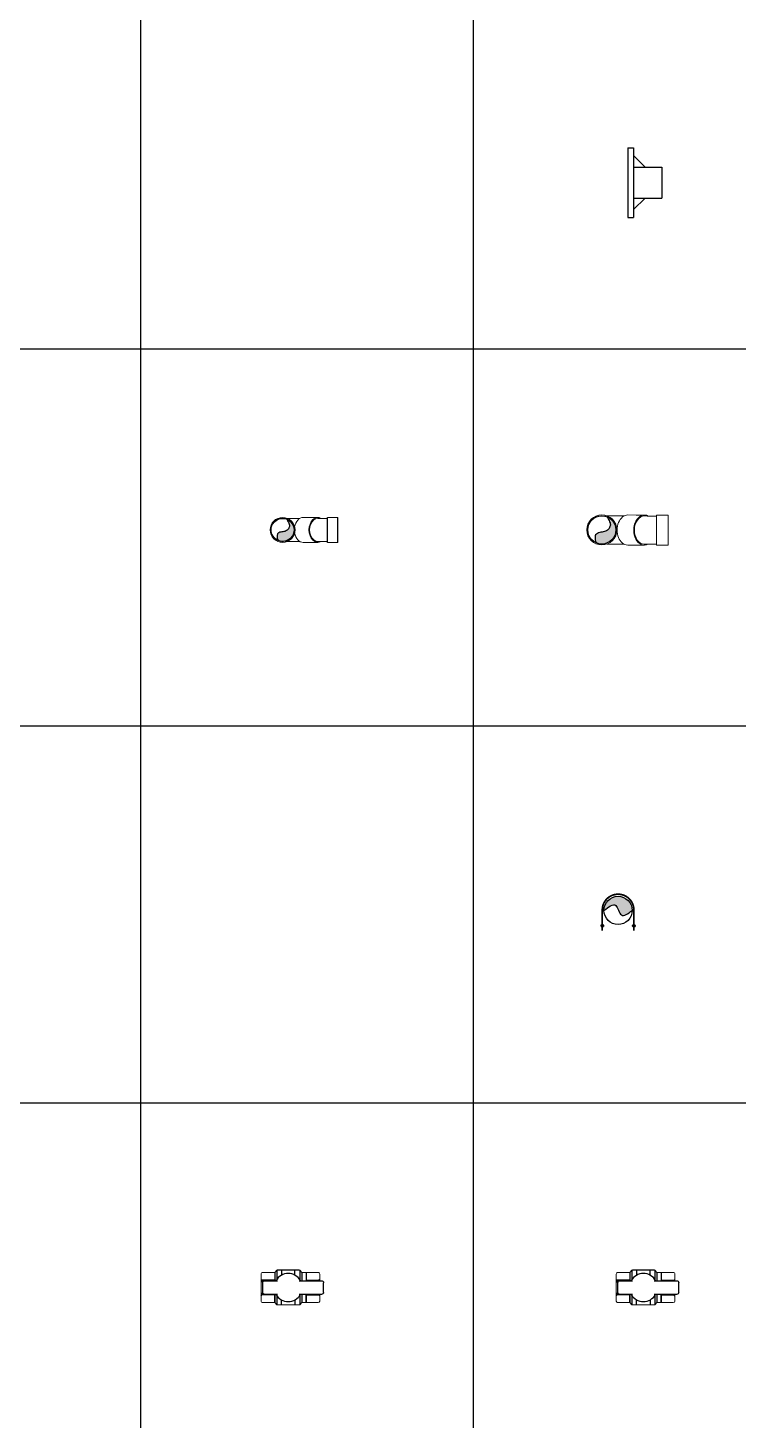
# Model space of a CAD drawing. Header units: millimetres. Extents: x 1218 to 72853, y -34712 to 16286.
# Drawn here: x 5847 to 7358, y 7131 to 10092 of the extents above; entities that cross this region are included whole.
import ezdxf

# ---------------------------------------------------------------- set-up
doc = ezdxf.new("R2010")
doc.units = ezdxf.units.MM
doc.styles.get("Standard").update_dxf_attribs({"font": 'arial.ttf'})

# ---------------------------------------------------------------- blocks, each defined once
blk = doc.blocks.new('BIT LO-D60 uPVC')
at = {"extrusion": (0, 1, 0)}
for p, q in [((0, 74.1304347826208), (0, -74.1304347826208)), ((0, 74.1304347826208), (12.43478260869779, 74.1304347826208)), ((12.43478260869779, 74.1304347826208), (12.43478260869779, -74.1304347826208)), ((12.43478260869779, 33.00000000000546), (72.69565217392392, 33.00000000000546)), ((72.69565217392392, 33.00000000000546), (72.69565217392392, -33.00000000000546)), ((12.43478260869779, -33.00000000000546), (72.69565217392392, -33.00000000000546)), ((0, -74.1304347826208), (12.43478260869779, -74.1304347826208))]:
    blk.add_line(p, q, dxfattribs=at)
for points in [[(12.43478260869779, 57.3913043478351), (36.82608695652743, 33.00000000000546)], [(12.43478260869779, -57.3913043478351), (36.82608695652743, -33.00000000000546)]]:
    blk.add_lwpolyline(points)
at = {"flags": 1}
blk.add_attdef('AMC', (12.43478260869779, 0), '', height=0.5, dxfattribs=at)
blk = doc.blocks.new('Y+CO45-D49 uPVC')
h = blk.add_hatch(color=256)
h.dxf.hatch_style = 1
edge = h.paths.add_edge_path()
edge.add_spline(control_points=[(9.44298424606157, 22.60707961076307), (10.10061702384645, 21.08162370266881), (11.8493477092806, 17.02523490627265), (15.67913099108453, 11.22383062115915), (13.70323505534679, 3.501796235188182), (8.58994167673642, -2.354391549032566), (0.3255952174715153, -3.962940293200347), (-6.483172256154866, -4.688381795500803), (-11.97112652947516, -8.898754485376305), (-11.5022120062173, -14.36816555022375), (-11.69623436985423, -19.84411391319461), (-8.081863500154562, -22.79396754304147), (-5.624802104031217, -23.69648476931332), (-4.649237938529268, -24.05482460115762)], knot_values=[0, 0, 0, 0, 5.023136914904581, 13.35718246564816, 19.50069697381187, 27.47603076167474, 35.31306157027046, 43.94215319423871, 47.99060485433916, 54.4022952127629, 59.01404566392422, 63.79529772790814, 66.94374610633331, 66.94374610633331, 66.94374610633331, 66.94374610633331], degree=3, periodic=0)
edge.add_arc((-1.77635683940025e-15, -2.91056068135731e-11), 24.5, 259.0609406756036, 360)
edge.add_arc((0, -2.91020540998943e-11), 24.5, 0, 67.32969085196711)
at = {"linetype": 'Continuous', "lineweight": 0}
for p, q in [((36.69919200494496, 24.49999998982821), (10.09950496302645, 24.49999998982821)), ((59.39696961942445, 26.49999998979911), (43.84062043344056, 26.49999998979911)), ((59.39696961921436, 26.50000000001455), (74.95331880530466, 26.50000000001455)), ((95.43860018008581, 24.50000000001455), (74.95331880566937, 24.50000000001273)), ((95.43860017997031, 26.49999999999818), (117.4386001799703, 26.5)), ((36.69919200494496, -24.50000001020089), (10.09950491360541, -24.50000001020089)), ((59.39696961942627, -26.50000001017179), (43.84062043344056, -26.50000001017179)), ((59.396969619218, -26.50000000001455), (74.9533188053083, -26.50000000001455)), ((74.9533188056721, -24.50000000001637), (95.43860018006944, -24.50000000001455)), ((95.43860017995212, -26.50000000000182), (117.4386001799521, -26.5))]:
    blk.add_line(p, q, dxfattribs=at)
for p, q in [((95.43860017995212, -26.50000000000182), (95.43860017997031, 26.49999999999818)), ((117.4386001799521, -26.5), (117.4386001799703, 26.5))]:
    blk.add_line(p, q)
blk.add_circle((-1.091393642127514e-11, 0), 26.5, dxfattribs=at)
blk.add_circle((0, -2.91038304567337e-11), 24.5)
for centre, radius, start, end in [((0, -2.91038304567337e-11), 24.50000000004854, 11.30802361444553, 348.6919763570723), ((0, 0), 24.50000000002911, 348.6919763569701, 11.30802361444553)]:
    blk.add_arc(centre, radius, start, end, dxfattribs=at)
for centre, major_axis, ratio, start_param, end_param in [((43.84062043343511, -1.020089257508516e-08), (2.695954732797462e-11, 26.5), 0.7071067811856188, 1.438821052403637e-12, 1.321569543346496), ((43.840620433406, -1.020089257508516e-08), (3.555911121111423e-11, -26.49999999997786), 0.7071067811859807, -1.321569543810494, -2.273736754432321e-13)]:
    blk.add_ellipse(centre, major_axis=major_axis, ratio=ratio, start_param=start_param, end_param=end_param, dxfattribs=at)
at = {"linetype": 'Continuous', "lineweight": 0, "extrusion": (0, 0, -1)}
for centre, major_axis, ratio, start_param, end_param in [((74.95331880530648, -1.455191522836685e-11), (1.894447234675395e-11, 26.50000000002395), 0.7071067811870917, -1.570796326794853, 0.3910002811866706), ((74.95331880565573, 1.455191522836685e-11), (2.628735156800937e-12, -24.5000000000291), 0.7071067811870327, -1.528555060303916e-12, 3.141592653588265), ((74.95331880530648, 1.455191522836685e-11), (2.783018260288372e-11, -26.50000000002417), 0.7071067811871316, -0.3910002811860487, 1.57079632679509)]:
    blk.add_ellipse(centre, major_axis=major_axis, ratio=ratio, start_param=start_param, end_param=end_param, dxfattribs=at)
blk.add_spline([(9.44298424606157, 22.60707961076307), (11.5395590533127, 18.04240186500991), (14.74495066213547, 10.34943231052182), (13.47712312665146, 4.338160807498042), (8.134405747777748, -1.583099122253287), (0.6166491827461869, -3.797232826567466), (-7.742643954604233, -5.938132510888209), (-10.79250503696451, -8.60052049454778), (-11.60802034716926, -14.96013594721639), (-11.01381014949101, -19.53344530382134), (-7.548852719572238, -22.82805343836776), (-4.649237938529268, -24.05482460115762)], degree=3)
at = {"flags": 1}
blk.add_attdef('AMC', (95.43860017996121, -1.818989403545856e-12), '', height=0.5, dxfattribs=at)
blk = doc.blocks.new('Y+CO45-D60 uPVC')
h = blk.add_hatch(color=256)
h.dxf.hatch_style = 1
edge = h.paths.add_edge_path()
edge.add_spline(control_points=[(11.61714195553907, 27.68191466564895), (12.42240659420917, 25.81400944234742), (14.56370981675306, 20.8470028721435), (19.25324020175887, 13.74324239659953), (16.83377583668489, 4.287690110388072), (10.5726002644503, -2.883152133663047), (0.4529922410289666, -4.85280342642207), (-7.884274118107874, -5.741099061507066), (-14.60421823407285, -10.89665745606399), (-14.03003716891257, -17.59389554554708), (-14.26761571077059, -24.29913844357294), (-9.841855476330355, -27.91120434222166), (-6.83320874541491, -29.01632740735753), (-5.638640311306858, -29.45511089996823)], knot_values=[0, 0, 0, 0, 6.150779993655019, 16.35573373855684, 23.87840458736667, 33.64411941723966, 43.24048367175752, 53.80671845591134, 58.76400624603226, 66.61505567632173, 72.2620970939254, 78.116691492075, 81.97193462449393, 81.97193462449393, 81.97193462449393, 81.97193462449393], degree=3, periodic=0)
edge.add_arc((0.05430410321878121, -0.0002236332802567631), 30, 259.0609406756035, 360)
edge.add_arc((0.05430410321877766, -0.0002236332802603158), 30, 6.785183320455501e-15, 67.32969085196709)
at = {"linetype": 'Continuous', "lineweight": 0}
for p, q in [((11.31328232045325, 29.95366441992337), (47.45776816190391, 29.80481544743816)), ((55.3399455289773, 31.77237229621278), (73.01746515989453, 31.69957334578066)), ((90.66496027455196, 31.62689804117508), (73.01746515996729, 31.69957334567698)), ((141.2530605650782, 31.41856787478173), (116.2533085514833, 31.52152098955958)), ((11.06619448916263, -30.04582680792009), (47.21068033063148, -30.19467578040712)), ((55.076385175621, -32.22708501346096), (72.75390480656188, -32.29988396389308)), ((90.40139992121203, -32.37255926864418), (72.75390480664737, -32.29988396414228)), ((140.9895002117401, -32.58088943492112), (115.9897481981452, -32.47793632014327))]:
    blk.add_line(p, q, dxfattribs=at)
for centre, radius in [((0.05430410321878298, -0.0002236332802567631), 32.00000000000001), ((0, 0), 29.99999999997091)]:
    blk.add_circle(centre, radius, dxfattribs=at)
blk.add_circle((0.05430410321878298, -0.0002236332802567631), 30)
at = {"linetype": 'Continuous', "lineweight": 0, "extrusion": (0, 0, -1)}
for centre, major_axis, ratio, start_param, end_param in [((55.20816535228823, -0.2273563586495584), (-0.1317801766563207, -31.99972865481687), 0.7071067811866284, -3.774758283725532e-13, 3.141592653589416), ((90.53318009758095, -0.3728306137782056), (-0.1235439156589564, -29.99974561399722), 0.7083057356629773, -3.268496584496461e-13, 3.141592653589466), ((116.1215283748143, -0.4782076652918477), (-0.1317801766563421, -31.99972865484597), 0.001697017615593907, -1.971756091734278e-13, 3.141592653589596)]:
    blk.add_ellipse(centre, major_axis=major_axis, ratio=ratio, start_param=start_param, end_param=end_param, dxfattribs=at)
at = {"linetype": 'Continuous', "lineweight": 0}
for centre, major_axis, ratio, start_param, end_param in [((90.5331800979011, -0.3728306137927575), (0.1317801766623363, 31.99972865492538), 0.70830573566179, -0.355421201689615, 3.497013855277897), ((141.1212803884091, -0.5811607800715137), (0.1317801766696662, 31.99972865485121), 0.001697017615517336, -1.570796326794876, 4.71238898038471)]:
    blk.add_ellipse(centre, major_axis=major_axis, ratio=ratio, start_param=start_param, end_param=end_param, dxfattribs=at)
for points, knots in [([(90.65672401323991, 29.62691500021901), (91.84951813811585, 29.62200287667474), (93.1439134127595, 29.61667234278502), (95.88735697605898, 29.60537438831307), (97.34414899629792, 29.59937507775794), (100.3792670240828, 29.58687595958691), (101.9665101268502, 29.58033942989641), (105.2243971974794, 29.56692291195031), (106.9046117004355, 29.5600035106545), (110.3083500029597, 29.5459863532069), (112.0418728004297, 29.53884741951515), (114.5922206900423, 29.5283446649737), (115.4098474019929, 29.52497754291835), (116.2261752622662, 29.52161576973594)], [0, 0, 0, 0, 5.219820569464127, 5.219820569464127, 10.42923650376938, 10.42923650376938, 15.63869394874275, 15.63869394874275, 20.8481512282907, 20.8481512282907, 26.05760850848643, 26.05760850848643, 28.5074223488383, 28.5074223488383, 28.5074223488383, 28.5074223488383]), ([(115.9790874310083, -30.47787545824394), (114.2460164015047, -30.47073838502365), (112.5043993264235, -30.46356611779083), (109.0624610291379, -30.44939164644347), (107.3520822132914, -30.44234802350729), (104.0155970508595, -30.42860782561729), (102.3796899468334, -30.42187088952051), (99.23023075947913, -30.40890089553614), (97.70742665784837, -30.40262973631252), (94.81935288190925, -30.39073617069698), (93.44559905255028, -30.38507882515296), (91.56011412523821, -30.37731408628679), (90.97376893313412, -30.37489941977583), (90.4096361819802, -30.37257622777543)], [0.01890356145822807, 0.01890356145822807, 0.01890356145822807, 0.01890356145822807, 5.219820571122638, 5.219820571122638, 10.4292365055498, 10.4292365055498, 15.63869395053618, 15.63869395053618, 20.84815123008539, 20.84815123008539, 26.05760851027897, 26.05760851027897, 28.52632601732074, 28.52632601732074, 28.52632601732074, 28.52632601732074])]:
    blk.add_open_spline(points, degree=3, knots=knots, dxfattribs=at)
blk.add_spline([(11.61714195553907, 27.68191466564895), (14.18437641339767, 22.09251334431853), (18.10934573032353, 12.67255062453721), (16.55690385013895, 5.311810008589724), (10.01480093723239, -1.938712354371091), (0.8093847351528893, -4.649896482102726), (-9.426484412623154, -7.271406299638327), (-13.16100818694179, -10.53147321840515), (-14.1595983627027, -18.31875744616263), (-13.43199403901508, -23.91872808690338), (-9.189189022788014, -27.95294212920514), (-5.638640311306858, -29.45511089996823)], degree=3)
at = {"flags": 1}
blk.add_attdef('AMC', (116.1758324780333, -0.4784312985730341), '', height=0.5, dxfattribs=at)
blk = doc.blocks.new('TRUC-D60 uPVC')
h = blk.add_hatch(color=256)
edge = h.paths.add_edge_path()
edge.add_spline(control_points=[(30, 0), (21.21486720187386, -6.734765383342165), (4.16206918824173, -19.80759528746421), (-2.302939998007787, 21.30324098705023), (-20.32894117562682, 7.441705503370031), (-29.99999959897104, 0.004905258174403571)], knot_values=[0, 0, 0, 0, 58.13245871371956, 112.8407630572771, 176.1670112371614, 176.1670112371614, 176.1670112371614, 176.1670112371614], degree=3, periodic=0)
edge.add_ellipse((0, 0), major_axis=(21.21320343560361, 21.21320343560364), ratio=0.9999999999991208, start_angle=45.00000000002518, end_angle=134.9906316469098, ccw=False)
edge.add_ellipse((0, 0), major_axis=(21.21320343561481, 21.21320343561482), ratio=0.9999999999983392, start_angle=-45.00000000004758, end_angle=45.00000000004758, ccw=False)
at = {"color": 2}
for p, q in [((-36.23597780281125, -32.07022148500255), (-35.94571462723979, -31.90263796235377)), ((-36.23597780281125, -33.80281084241869), (-35.94571462723979, -33.97039436503837)), ((-34.93086820766621, -33.76962334466225), (-34.93086820766621, -32.10340898307913)), ((-32.20812148773985, -33.76962334466225), (-32.20812148773985, -32.10340898307913)), ((-30.90301189260208, -32.07022148500255), (-31.19327506834816, -31.90263796235377)), ((-30.90301189260208, -33.80281084241869), (-31.19327506834816, -33.97039436503837)), ((30.95311816250614, -32.07022148500255), (31.24338133808487, -31.90263796235377)), ((30.95311816250614, -33.80281084241869), (31.24338133808487, -33.97039436503837)), ((32.25822775764391, -33.76962334466225), (32.25822775764391, -32.10340898307913)), ((34.98097447757755, -33.76962334466225), (34.98097447757755, -32.10340898307913)), ((36.28608407270804, -32.07022148500255), (35.99582089696196, -31.90263796235377)), ((36.28608407270804, -33.80281084241869), (35.99582089696196, -33.97039436503837))]:
    blk.add_line(p, q, dxfattribs=at)
at = {"color": 8, "const_width": 3.664285668309355}
blk.add_lwpolyline([(-33.56949484744109, -43.08562318743498), (-33.56949484744109, 1.886612174319453, -0.4057402817877601), (0.02505313520669006, 34.47158085195406, -0.4057402817873901), (33.61960111786902, 1.886612173984759), (33.61960111786902, -43.08562318743498)], format="xyb", dxfattribs=at)
at = {"color": 2}
for points in [[(-36.56230016737391, -31.35849154084281), (-36.56230016737391, -31.90263796235377), (-30.57668952821405, -31.90263796235377), (-30.57668952821405, -31.35849154084281)], [(30.62679579794349, -31.35849154084281), (30.62679579794349, -31.90263796235377), (36.61240643711062, -31.90263796235377), (36.61240643711062, -31.35849154084281)]]:
    blk.add_lwpolyline(points, close=True, dxfattribs=at)
for points in [[(-36.29022695643653, -33.76962334466225), (-36.29022695643653, -32.10340898307913)], [(-35.94571462723979, -31.90263796235377), (-31.19327506834816, -31.90263796235377)], [(-35.94571462723979, -33.97039436503837), (-31.19327506834816, -33.97039436503837)], [(-31.19327506834816, -33.97039436503837), (-35.94571462723979, -33.97039436503837)], [(-30.84876273896953, -32.10340898307913), (-30.84876273896953, -33.76962334466225)], [(30.89886900887359, -33.76962334466225), (30.89886900887359, -32.10340898307913)], [(31.24338133808487, -31.90263796235377), (35.99582089696196, -31.90263796235377)], [(31.24338133808487, -33.97039436503837), (35.99582089696196, -33.97039436503837)], [(35.99582089696196, -33.97039436503837), (31.24338133808487, -33.97039436503837)], [(36.34033322634787, -32.10340898307913), (36.34033322634787, -33.76962334466225)]]:
    blk.add_lwpolyline(points, dxfattribs=at)
blk.add_circle((0, 0), 30.00000000000108)
for centre, radius, start, end in [((-35.61054758213868, -33.1534984040336), 1.250860441465624, 57.08669084645229, 122.9133091535477), ((-35.61054758213868, -32.71953392370779), 1.250860441465624, 237.0866908464523, 302.9133091535477), ((-33.56949484779034, -36.61857361752482), 4.715935655114139, 73.22134512176427, 106.7786548782357), ((-33.56949484779034, -29.25445870989643), 4.715935655114139, 253.2213451217643, 286.7786548782357), ((-31.528442113442, -33.1534984040336), 1.250860441465624, 57.08669084645229, 122.9133091535477), ((-31.528442113442, -32.71953392370779), 1.250860441465624, 237.0866908464523, 302.9133091535477), ((31.57854838317144, -33.1534984040336), 1.250860441465624, 57.08669084645229, 122.9133091535477), ((31.57854838317144, -32.71953392370779), 1.250860441465624, 237.0866908464523, 302.9133091535477), ((33.61960111751978, -36.61857361752482), 4.715935655114139, 73.22134512176427, 106.7786548782357), ((33.61960111751978, -29.25445870989643), 4.715935655114139, 253.2213451217643, 286.7786548782357), ((35.66065385188267, -33.1534984040336), 1.250860441465624, 57.08669084645229, 122.9133091535477), ((35.66065385188267, -32.71953392370779), 1.250860441465624, 237.0866908464523, 302.9133091535477)]:
    blk.add_arc(centre, radius, start, end, dxfattribs=at)
blk.add_open_spline([(-29.99999959897104, 0.004905258174403571), (-20.32894117562682, 7.441705503370031), (-2.302939998007787, 21.30324098705023), (4.16206918824173, -19.80759528746421), (21.21486720187386, -6.734765383342165), (30, 0)], degree=3, knots=[0, 0, 0, 0, 63.32624817988433, 118.0345525234419, 176.1670112371614, 176.1670112371614, 176.1670112371614, 176.1670112371614])
at = {"flags": 1}
blk.add_attdef('AMC', (-5.510910596163288e-15, -30.00000000000108), '', height=0.5, dxfattribs=at)
blk = doc.blocks.new('*U1102')
at = {"linetype": 'Continuous', "lineweight": 0}
for p, q in [((-54.38153500151331, 32.00000056273079), (-28.66291156598375, 32.00000046062848)), ((-24.47826674415443, 36.68347103197296), (-28.66291156598375, 32.00000046062848)), ((24.47826650594212, 36.68347108026588), (-24.47826674415443, 36.68347103197296)), ((28.66291165316196, 32.00000066938174), (24.47826650594212, 36.68347108026588)), ((28.66291165316196, 32.00000066938174), (63.62548477435435, 32.0000007271116)), ((-57.74995614889914, 28.63157942020408), (-57.74995624832187, -17.35717754598431)), ((66.99390591725214, 28.63157957951841), (66.9939059613111, 14.50666666667273)), ((-57.74995623864444, -12.88079890047555), (-57.74995627269593, -28.63157946212811)), ((66.9939060518106, -14.50666666666292), (66.99390609586959, -28.63157962144495)), ((-54.38153513071796, -32.00000060894642), (-28.66291169495922, -32.00000071104751)), ((-28.66291169495922, -32.00000071104751), (-24.4782664645485, -36.68347103869714)), ((24.47826670272341, -36.68347107350775), (-24.4782664645485, -36.68347103869714)), ((28.66291152395367, -32.00000050247736), (24.47826670272341, -36.68347107350775)), ((28.66291152395367, -32.00000050247736), (63.62548497762943, -32.00000077667669))]:
    blk.add_line(p, q, dxfattribs=at)
at = {"color": 8}
for p, q in [((-28.66291156598375, 32.00000046062848), (-28.66291160123698, 14.50666666667397)), ((-24.47826666121701, 36.68347111493343), (-24.47826660875432, 17.11234179208002)), ((24.47826632718397, 36.68347108030955), (24.47826642736117, 17.1123420515261)), ((28.66291223896264, 32.00000001366516), (28.66291204352618, 14.50666666667153)), ((37.90686250674574, 31.99999942502807), (37.9068623113038, 14.50666666667152)), ((-57.74995615756357, 17.35717752169863), (-55.88955185088531, 15.49677337951156)), ((-57.74995615756357, 11.11640164219466), (-55.88955185088531, 12.97680578438173)), ((-55.88955193439997, 15.49677329595446), (-55.88955184837148, 14.23678958194664)), ((-55.88955193439997, 12.97680586793883), (-55.88955184837148, 14.23678958194664)), ((66.99390590847248, 17.35717768174782), (65.13350143306958, 15.49677320910859)), ((65.13350143306958, 15.49677320910859), (65.13350150067176, 14.50666666667273)), ((-57.7499562654121, -11.11640162619964), (-55.88955187347172, -12.97680601560313)), ((-57.7499562654121, -17.35717756307453), (-55.88955187347172, -15.49677317367104)), ((-55.8895518143588, -14.23678959463708), (-55.88955187347172, -12.97680601560313)), ((-55.8895518143588, -14.23678959463708), (-55.88955187347172, -15.49677317367104)), ((-28.66291165970598, -14.50666666666061), (-28.66291169495922, -32.00000071104751)), ((-24.47826651701118, -17.11234192331402), (-24.4782664645485, -36.68347103869714)), ((24.47826660254499, -17.11234180093486), (24.47826670272341, -36.68347107350775)), ((28.66291171938892, -14.50666666666306), (28.66291152395367, -32.00000050247736)), ((37.90686198715746, -14.50666666666548), (37.90686179171614, -32.00000109116297)), ((65.13350154100056, -14.50666666666282), (65.13350149484427, -15.49677326134152)), ((66.99390604994072, -17.35717781905974), (65.13350149484427, -15.49677326134152))]:
    blk.add_line(p, q, dxfattribs=at)
for p, q in [((23.46666654756018, 36.68347105611942), (-23.4666667857725, 36.68347105611944)), ((-54.02798827886382, -10.24000000000027), (-54.02798827886382, 10.24000000000033)), ((-49.75546626927302, 14.50666666666696), (-23.17398558620066, 14.50666666667276)), ((-25.98559046428184, 14.72300465901681), (-25.98063040416221, 14.73175557454415)), ((23.17398558617348, 14.50666666667274), (69.76608406009368, 14.50666666667273)), ((25.98063293456211, 14.73175557454413), (25.98559204100742, 14.72300465901678)), ((69.76608406009368, 14.50666666667273), (70.72138377638916, 14.50666666666545)), ((74.99390578597995, -10.24000000000032), (74.99390578597995, 10.24000000000028)), ((-23.17398558620067, -14.50666666666061), (-49.75546626927302, -14.50666666666303)), ((-25.98063040416222, -14.73175557454413), (-25.98559046428185, -14.72300465901678)), ((69.76608406009368, -14.50666666666307), (23.17398558617347, -14.50666666666063)), ((25.98559204100741, -14.72300465901681), (25.9806329345621, -14.73175557454415)), ((70.72138377638916, -14.50666666666792), (69.76608406009368, -14.50666666666307))]:
    blk.add_line(p, q)
for points in [[(-28.66291090088119, 31.99999979547741), (-28.6629109121274, 15.4967725273429), (-55.88955118486599, 15.49677271339764)], [(-14.33755460755898, 36.68347012120738), (-14.33755467481127, 26.20023480285674)], [(14.33755442160078, 26.20023494141037), (14.33755436957829, 36.68347043348541)], [(37.90686192055578, 32.00000008087803), (37.90686182602897, 15.496772729509), (65.13350218237075, 15.49677262677975)], [(-53.03323418627665, 12.97680647001444), (-55.88955118486599, 12.97680645049565)], [(41.68067565917135, 15.33838526406893), (41.67282755533021, 15.30371348062166), (41.6649387613849, 15.26904042560864), (41.65700927733542, 15.23436737059562), (41.64904418944479, 15.1996943155826), (41.64104349771301, 15.16502126056958), (41.6330072021401, 15.13034820555656), (41.62493021646302, 15.09567642210929), (41.61682271320781, 15.06100591022778), (41.60867451984844, 15.02633666991203), (41.60049072264791, 14.99166870116203), (41.59227640786927, 14.95700200397778), (41.58402648924947, 14.92233784992505), (41.57573588052552, 14.88767623900383), (41.56741984048646, 14.85301717121411), (41.55906311034323, 14.81836064655591), (41.55067586262187, 14.78370666502922), (41.5422580973224, 14.74905649819979), (41.53380472818177, 14.71441014606763), (41.5253157552, 14.67976760863273), (41.51680135090312, 14.6451288858951), (41.50825134276511, 14.61049397785474), (41.49967081704896, 14.57586542764315), (41.49105468749166, 14.54124069212883), (41.48241312661927, 14.50662104287752)], [(-53.03323504919113, -12.97680543936529), (-55.88955112439854, -12.97680543267766)], [(-28.66291102962989, -32.00000137633197), (-28.66291126767738, -15.49677369284943), (-55.88955112439854, -15.49677375659651)], [(-14.33755466020723, -36.68347005961518), (-14.33755471241344, -26.20023478228032)], [(14.337554383998, -26.20023496198921), (14.33755431693004, -36.68347041295751)], [(37.90686179171614, -32.00000109116297), (37.90686197028027, -15.4967736574786), (65.13350216001717, -15.49677392649017)]]:
    blk.add_lwpolyline(points, dxfattribs=at)
at = {"flags": 128}
for points in [[(-25.98559046428184, 14.72300465901681), (-25.99526803335329, 14.70677312215157), (-26.00563065847535, 14.69102096557605), (-26.01665958405316, 14.67576726277657), (-26.0283360544918, 14.66103363037098), (-26.04064131419639, 14.64683787027983), (-26.05355565389773, 14.63320159912098), (-26.06706095378379, 14.62014261881499), (-26.08113814036827, 14.60768381754546), (-26.09576655070762, 14.59584426879871), (-26.11088610331993, 14.58467229207345), (-26.12645610810101, 14.57419586181629), (-26.14245176951866, 14.56442515055327), (-26.15884892782351, 14.55537160237619), (-26.17562342326622, 14.5470504760741), (-26.19275077820599, 14.5394706726073), (-26.21020619711062, 14.53264490763335), (-26.22795185089887, 14.5265909830728), (-26.24591907501996, 14.52132924397775), (-26.26407766978721, 14.51686604817697), (-26.2824012502112, 14.51320521036772), (-26.30086343130251, 14.51035054524728), (-26.31943719228884, 14.50830713907866), (-26.33809614818077, 14.50707753499337), (-26.35681327820599, 14.50666681925444)], [(26.35681294758294, 14.50666681925442), (26.33809549966627, 14.50707753499336), (26.31943908690586, 14.50830713907864), (26.30086405435377, 14.51035054524726), (26.28240091958815, 14.5132052103677), (26.26407511392409, 14.51686604817695), (26.24591715493971, 14.52132924397773), (26.22795247395013, 14.52659098307278), (26.21020650227044, 14.53264490763333), (26.19275044758294, 14.53947067260729), (26.17562499999179, 14.54705047607408), (26.15885050454909, 14.55537160237617), (26.14245239256992, 14.56442515055325), (26.1264560953694, 14.57419586181627), (26.11088704426263, 14.58467229207343), (26.09576558430169, 14.59584426879869), (26.08113749185377, 14.60768381754544), (26.06705871581211, 14.62014261881497), (26.05355468749179, 14.63320159912096), (26.0406406656819, 14.64683787027981), (26.0283369954345, 14.66103363037096), (26.01665893553867, 14.67576726277656), (26.0056319173095, 14.69102096557604), (25.99526611327304, 14.70677312215155), (25.98559204100742, 14.72300465901678)], [(-26.356813278206, -14.50666681925442), (-26.33809614818077, -14.50707753499336), (-26.31943719228885, -14.50830713907864), (-26.30086343130252, -14.51035054524726), (-26.28240125021121, -14.5132052103677), (-26.26407766978722, -14.51686604817695), (-26.24591907501996, -14.52132924397773), (-26.22795185089887, -14.52659098307278), (-26.21020619711062, -14.53264490763333), (-26.192750778206, -14.53947067260729), (-26.17562342326622, -14.54705047607408), (-26.15884892782351, -14.55537160237617), (-26.14245176951866, -14.56442515055325), (-26.12645610810102, -14.57419586181627), (-26.11088610331993, -14.58467229207343), (-26.09576655070763, -14.59584426879869), (-26.08113814036827, -14.60768381754544), (-26.0670609537838, -14.62014261881497), (-26.05355565389773, -14.63320159912096), (-26.0406413141964, -14.64683787027981), (-26.02833605449181, -14.66103363037096), (-26.01665958405317, -14.67576726277656), (-26.00563065847537, -14.69102096557604), (-25.9952680333533, -14.70677312215155), (-25.98559046428185, -14.72300465901678)], [(26.35681294758292, -14.50666681925444), (26.33809549966626, -14.50707753499337), (26.31943908690585, -14.50830713907866), (26.30086405435376, -14.51035054524728), (26.28240091958813, -14.51320521036772), (26.26407511392407, -14.51686604817697), (26.2459171549397, -14.52132924397775), (26.22795247395011, -14.5265909830728), (26.21020650227043, -14.53264490763335), (26.19275044758293, -14.5394706726073), (26.17562499999178, -14.5470504760741), (26.15885050454907, -14.55537160237619), (26.14245239256991, -14.56442515055327), (26.12645609536939, -14.57419586181629), (26.11088704426261, -14.58467229207345), (26.09576558430168, -14.59584426879871), (26.08113749185376, -14.60768381754546), (26.0670587158121, -14.62014261881499), (26.05355468749178, -14.63320159912098), (26.04064066568188, -14.64683787027983), (26.02833699543449, -14.66103363037098), (26.01665893553866, -14.67576726277657), (26.00563191730949, -14.69102096557605), (25.99526611327303, -14.70677312215157), (25.98559204100741, -14.72300465901681)]]:
    blk.add_lwpolyline(points, dxfattribs=at)
at = {"linetype": 'Continuous', "lineweight": 0}
for centre, start, end in [((-54.38153500393013, 28.63157941778725), 89.99999992110513, 179.999999958885), ((63.62548477216792, 28.6315795820274), 359.999999958885, 89.99999995888503), ((-54.38153512853335, -28.63157946409019), 179.999999958885, 270.0000000013288), ((63.62548497995471, -28.63157963195628), 269.999999958885, 359.999999958885)]:
    blk.add_arc(centre, 3.368421117183897, start, end, dxfattribs=at)
for radius, start, end in [(29.86666666666641, 29.55446785895911, 150.4455321410408), (29.86666666666642, 209.554467858959, 330.4455321410409)]:
    blk.add_arc((-9.65463606497407e-12, -3.084396301018137e-28), radius, start, end)
at = {"extrusion": (0, 0, -1)}
for centre, major_axis, start_param, end_param in [((-49.75546626927302, 10.24000000000033), (-4.272522009591094, -3.955482686988184e-13), 1.019563079047717e-13, 1.570796326794989), ((70.72138377638916, 10.24000000000028), (4.272522009591091, -4.147665095409218e-13), 4.712388980384592, 6.283185307179489), ((-49.75546626927302, -10.24000000000027), (-4.272522009591094, 4.055886658706876e-13), 4.712388980384596, 6.2831853071795), ((70.72138377638916, -10.24000000000032), (4.272522009591091, 4.047261123690539e-13), 9.522558081798174e-14, 1.570796326794992)]:
    blk.add_ellipse(centre, major_axis=major_axis, ratio=0.9986295347545739, start_param=start_param, end_param=end_param, dxfattribs=at)
at = {"flags": 1}
for p in [(-28.66291163047136, 7.053874221001477e-07), (28.66291188145692, 7.05392348825842e-07)]:
    blk.add_attdef('AMC', p, '', height=0.5, dxfattribs=at)
blk = doc.blocks.new('*U1101')
at = {"linetype": 'Continuous', "lineweight": 0}
for p, q in [((-54.38153500151331, 32.00000056273079), (-28.66291156598375, 32.00000046062848)), ((-24.47826674415443, 36.68347103197296), (-28.66291156598375, 32.00000046062848)), ((24.47826650594212, 36.68347108026588), (-24.47826674415443, 36.68347103197296)), ((28.66291165316196, 32.00000066938174), (24.47826650594212, 36.68347108026588)), ((28.66291165316196, 32.00000066938174), (63.62548477435435, 32.0000007271116)), ((-57.74995614889914, 28.63157942020408), (-57.74995624832187, -17.35717754598431)), ((66.99390591725214, 28.63157957951841), (66.9939059613111, 14.50666666667273)), ((-57.74995623864444, -12.88079890047555), (-57.74995627269593, -28.63157946212811)), ((66.9939060518106, -14.50666666666292), (66.99390609586959, -28.63157962144495)), ((-54.38153513071796, -32.00000060894642), (-28.66291169495922, -32.00000071104751)), ((-28.66291169495922, -32.00000071104751), (-24.4782664645485, -36.68347103869714)), ((24.47826670272341, -36.68347107350775), (-24.4782664645485, -36.68347103869714)), ((28.66291152395367, -32.00000050247736), (24.47826670272341, -36.68347107350775)), ((28.66291152395367, -32.00000050247736), (63.62548497762943, -32.00000077667669))]:
    blk.add_line(p, q, dxfattribs=at)
at = {"color": 8}
for p, q in [((-28.66291156598375, 32.00000046062848), (-28.66291160123698, 14.50666666667397)), ((-24.47826666121701, 36.68347111493343), (-24.47826660875432, 17.11234179208002)), ((24.47826632718397, 36.68347108030955), (24.47826642736117, 17.1123420515261)), ((28.66291223896264, 32.00000001366516), (28.66291204352618, 14.50666666667153)), ((37.90686250674574, 31.99999942502807), (37.9068623113038, 14.50666666667152)), ((-57.74995615756357, 17.35717752169863), (-55.88955185088531, 15.49677337951156)), ((-57.74995615756357, 11.11640164219466), (-55.88955185088531, 12.97680578438173)), ((-55.88955193439997, 15.49677329595446), (-55.88955184837148, 14.23678958194664)), ((-55.88955193439997, 12.97680586793883), (-55.88955184837148, 14.23678958194664)), ((66.99390590847248, 17.35717768174782), (65.13350143306958, 15.49677320910859)), ((65.13350143306958, 15.49677320910859), (65.13350150067176, 14.50666666667273)), ((-57.7499562654121, -11.11640162619964), (-55.88955187347172, -12.97680601560313)), ((-57.7499562654121, -17.35717756307453), (-55.88955187347172, -15.49677317367104)), ((-55.8895518143588, -14.23678959463708), (-55.88955187347172, -12.97680601560313)), ((-55.8895518143588, -14.23678959463708), (-55.88955187347172, -15.49677317367104)), ((-28.66291165970598, -14.50666666666061), (-28.66291169495922, -32.00000071104751)), ((-24.47826651701118, -17.11234192331402), (-24.4782664645485, -36.68347103869714)), ((24.47826660254499, -17.11234180093486), (24.47826670272341, -36.68347107350775)), ((28.66291171938892, -14.50666666666306), (28.66291152395367, -32.00000050247736)), ((37.90686198715746, -14.50666666666548), (37.90686179171614, -32.00000109116297)), ((65.13350154100056, -14.50666666666282), (65.13350149484427, -15.49677326134152)), ((66.99390604994072, -17.35717781905974), (65.13350149484427, -15.49677326134152))]:
    blk.add_line(p, q, dxfattribs=at)
for p, q in [((23.46666654756018, 36.68347105611942), (-23.4666667857725, 36.68347105611944)), ((-54.02798827886382, -10.24000000000027), (-54.02798827886382, 10.24000000000033)), ((-49.75546626927302, 14.50666666666696), (-23.17398558620066, 14.50666666667276)), ((-25.98559046428184, 14.72300465901681), (-25.98063040416221, 14.73175557454415)), ((23.17398558617348, 14.50666666667274), (69.76608406009368, 14.50666666667273)), ((25.98063293456211, 14.73175557454413), (25.98559204100742, 14.72300465901678)), ((69.76608406009368, 14.50666666667273), (70.72138377638916, 14.50666666666545)), ((74.99390578597995, -10.24000000000032), (74.99390578597995, 10.24000000000028)), ((-23.17398558620067, -14.50666666666061), (-49.75546626927302, -14.50666666666303)), ((-25.98063040416222, -14.73175557454413), (-25.98559046428185, -14.72300465901678)), ((69.76608406009368, -14.50666666666307), (23.17398558617347, -14.50666666666063)), ((25.98559204100741, -14.72300465901681), (25.9806329345621, -14.73175557454415)), ((70.72138377638916, -14.50666666666792), (69.76608406009368, -14.50666666666307))]:
    blk.add_line(p, q)
for points in [[(-28.66291090088119, 31.99999979547741), (-28.6629109121274, 15.4967725273429), (-55.88955118486599, 15.49677271339764)], [(-14.33755460755898, 36.68347012120738), (-14.33755467481127, 26.20023480285674)], [(14.33755442160078, 26.20023494141037), (14.33755436957829, 36.68347043348541)], [(37.90686192055578, 32.00000008087803), (37.90686182602897, 15.496772729509), (65.13350218237075, 15.49677262677975)], [(-53.03323418627665, 12.97680647001444), (-55.88955118486599, 12.97680645049565)], [(41.68067565917135, 15.33838526406893), (41.67282755533021, 15.30371348062166), (41.6649387613849, 15.26904042560864), (41.65700927733542, 15.23436737059562), (41.64904418944479, 15.1996943155826), (41.64104349771301, 15.16502126056958), (41.6330072021401, 15.13034820555656), (41.62493021646302, 15.09567642210929), (41.61682271320781, 15.06100591022778), (41.60867451984844, 15.02633666991203), (41.60049072264791, 14.99166870116203), (41.59227640786927, 14.95700200397778), (41.58402648924947, 14.92233784992505), (41.57573588052552, 14.88767623900383), (41.56741984048646, 14.85301717121411), (41.55906311034323, 14.81836064655591), (41.55067586262187, 14.78370666502922), (41.5422580973224, 14.74905649819979), (41.53380472818177, 14.71441014606763), (41.5253157552, 14.67976760863273), (41.51680135090312, 14.6451288858951), (41.50825134276511, 14.61049397785474), (41.49967081704896, 14.57586542764315), (41.49105468749166, 14.54124069212883), (41.48241312661927, 14.50662104287752)], [(-53.03323504919113, -12.97680543936529), (-55.88955112439854, -12.97680543267766)], [(-28.66291102962989, -32.00000137633197), (-28.66291126767738, -15.49677369284943), (-55.88955112439854, -15.49677375659651)], [(-14.33755466020723, -36.68347005961518), (-14.33755471241344, -26.20023478228032)], [(14.337554383998, -26.20023496198921), (14.33755431693004, -36.68347041295751)], [(37.90686179171614, -32.00000109116297), (37.90686197028027, -15.4967736574786), (65.13350216001717, -15.49677392649017)]]:
    blk.add_lwpolyline(points, dxfattribs=at)
at = {"flags": 128}
for points in [[(-25.98559046428184, 14.72300465901681), (-25.99526803335329, 14.70677312215157), (-26.00563065847535, 14.69102096557605), (-26.01665958405316, 14.67576726277657), (-26.0283360544918, 14.66103363037098), (-26.04064131419639, 14.64683787027983), (-26.05355565389773, 14.63320159912098), (-26.06706095378379, 14.62014261881499), (-26.08113814036827, 14.60768381754546), (-26.09576655070762, 14.59584426879871), (-26.11088610331993, 14.58467229207345), (-26.12645610810101, 14.57419586181629), (-26.14245176951866, 14.56442515055327), (-26.15884892782351, 14.55537160237619), (-26.17562342326622, 14.5470504760741), (-26.19275077820599, 14.5394706726073), (-26.21020619711062, 14.53264490763335), (-26.22795185089887, 14.5265909830728), (-26.24591907501996, 14.52132924397775), (-26.26407766978721, 14.51686604817697), (-26.2824012502112, 14.51320521036772), (-26.30086343130251, 14.51035054524728), (-26.31943719228884, 14.50830713907866), (-26.33809614818077, 14.50707753499337), (-26.35681327820599, 14.50666681925444)], [(26.35681294758294, 14.50666681925442), (26.33809549966627, 14.50707753499336), (26.31943908690586, 14.50830713907864), (26.30086405435377, 14.51035054524726), (26.28240091958815, 14.5132052103677), (26.26407511392409, 14.51686604817695), (26.24591715493971, 14.52132924397773), (26.22795247395013, 14.52659098307278), (26.21020650227044, 14.53264490763333), (26.19275044758294, 14.53947067260729), (26.17562499999179, 14.54705047607408), (26.15885050454909, 14.55537160237617), (26.14245239256992, 14.56442515055325), (26.1264560953694, 14.57419586181627), (26.11088704426263, 14.58467229207343), (26.09576558430169, 14.59584426879869), (26.08113749185377, 14.60768381754544), (26.06705871581211, 14.62014261881497), (26.05355468749179, 14.63320159912096), (26.0406406656819, 14.64683787027981), (26.0283369954345, 14.66103363037096), (26.01665893553867, 14.67576726277656), (26.0056319173095, 14.69102096557604), (25.99526611327304, 14.70677312215155), (25.98559204100742, 14.72300465901678)], [(-26.356813278206, -14.50666681925442), (-26.33809614818077, -14.50707753499336), (-26.31943719228885, -14.50830713907864), (-26.30086343130252, -14.51035054524726), (-26.28240125021121, -14.5132052103677), (-26.26407766978722, -14.51686604817695), (-26.24591907501996, -14.52132924397773), (-26.22795185089887, -14.52659098307278), (-26.21020619711062, -14.53264490763333), (-26.192750778206, -14.53947067260729), (-26.17562342326622, -14.54705047607408), (-26.15884892782351, -14.55537160237617), (-26.14245176951866, -14.56442515055325), (-26.12645610810102, -14.57419586181627), (-26.11088610331993, -14.58467229207343), (-26.09576655070763, -14.59584426879869), (-26.08113814036827, -14.60768381754544), (-26.0670609537838, -14.62014261881497), (-26.05355565389773, -14.63320159912096), (-26.0406413141964, -14.64683787027981), (-26.02833605449181, -14.66103363037096), (-26.01665958405317, -14.67576726277656), (-26.00563065847537, -14.69102096557604), (-25.9952680333533, -14.70677312215155), (-25.98559046428185, -14.72300465901678)], [(26.35681294758292, -14.50666681925444), (26.33809549966626, -14.50707753499337), (26.31943908690585, -14.50830713907866), (26.30086405435376, -14.51035054524728), (26.28240091958813, -14.51320521036772), (26.26407511392407, -14.51686604817697), (26.2459171549397, -14.52132924397775), (26.22795247395011, -14.5265909830728), (26.21020650227043, -14.53264490763335), (26.19275044758293, -14.5394706726073), (26.17562499999178, -14.5470504760741), (26.15885050454907, -14.55537160237619), (26.14245239256991, -14.56442515055327), (26.12645609536939, -14.57419586181629), (26.11088704426261, -14.58467229207345), (26.09576558430168, -14.59584426879871), (26.08113749185376, -14.60768381754546), (26.0670587158121, -14.62014261881499), (26.05355468749178, -14.63320159912098), (26.04064066568188, -14.64683787027983), (26.02833699543449, -14.66103363037098), (26.01665893553866, -14.67576726277657), (26.00563191730949, -14.69102096557605), (25.99526611327303, -14.70677312215157), (25.98559204100741, -14.72300465901681)]]:
    blk.add_lwpolyline(points, dxfattribs=at)
at = {"linetype": 'Continuous', "lineweight": 0}
for centre, start, end in [((-54.38153500393013, 28.63157941778725), 89.99999992110513, 179.999999958885), ((63.62548477216792, 28.6315795820274), 359.999999958885, 89.99999995888503), ((-54.38153512853335, -28.63157946409019), 179.999999958885, 270.0000000013288), ((63.62548497995471, -28.63157963195628), 269.999999958885, 359.999999958885)]:
    blk.add_arc(centre, 3.368421117183897, start, end, dxfattribs=at)
for radius, start, end in [(29.86666666666641, 29.55446785895911, 150.4455321410408), (29.86666666666642, 209.554467858959, 330.4455321410409)]:
    blk.add_arc((-9.65463606497407e-12, -3.084396301018137e-28), radius, start, end)
at = {"extrusion": (0, 0, -1)}
for centre, major_axis, start_param, end_param in [((-49.75546626927302, 10.24000000000033), (-4.272522009591094, -3.955482686988184e-13), 1.019563079047717e-13, 1.570796326794989), ((70.72138377638916, 10.24000000000028), (4.272522009591091, -4.147665095409218e-13), 4.712388980384592, 6.283185307179489), ((-49.75546626927302, -10.24000000000027), (-4.272522009591094, 4.055886658706876e-13), 4.712388980384596, 6.2831853071795), ((70.72138377638916, -10.24000000000032), (4.272522009591091, 4.047261123690539e-13), 9.522558081798174e-14, 1.570796326794992)]:
    blk.add_ellipse(centre, major_axis=major_axis, ratio=0.9986295347545739, start_param=start_param, end_param=end_param, dxfattribs=at)
at = {"flags": 1}
for p in [(-28.66291163047136, 4.184095433831068e-07), (28.66291188145691, 3.934556384626263e-07)]:
    blk.add_attdef('AMC', p, '', height=0.5, dxfattribs=at)

msp = doc.modelspace()

# ---------------------------------------------------------------- linework, layer by layer
for p, q in [((6087.016916281284, 14596.39246287257), (6087.01691628235, 4170.481007147319)), ((6794.098635355449, 14596.39246287257), (6794.098635354794, 4170.48100714732)), ((2141.941343577138, 9409.34356636464), (12983.3545185323, 9409.343566364645)), ((2141.941343577138, 8607.497775641688), (12983.3545185323, 8607.497775641697)), ((2141.941343577139, 7805.651984918737), (12983.3545185323, 7805.651984918744))]:
    msp.add_line(p, q)

# ---------------------------------------------------------------- block references
for name, p in [('BIT LO-D60 uPVC', (7122.956123156777, 9762.910378672412)), ('Y+CO45-D49 uPVC', (6388.831944799565, 9024.266576760045)), ('Y+CO45-D60 uPVC', (7067.746957353211, 9024.266800393325)), ('TRUC-D60 uPVC', (7102.341864373433, 8215.153599752288)), ('*U1101', (6400.936131244069, 7413.189956309456)), ('*U1102', (7156.201121992606, 7413.189956309456))]:
    msp.add_blockref(name, p)

doc.saveas('drawing.dxf')
